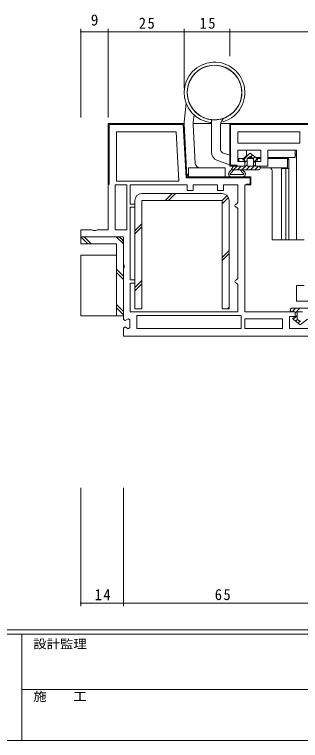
# Model space of a CAD drawing. Units: millimetres on the paper. Extents: x -420 to 373, y -297 to 267.
# Drawn here: x -162.5 to -68.4, y -297 to -57.9 of the extents above; entities that cross this region are included whole.
import ezdxf
from ezdxf.enums import TextEntityAlignment as Align

# ---------------------------------------------------------------- set-up
doc = ezdxf.new("R2010")
doc.units = ezdxf.units.MM
for name, color, linetype, lineweight in [('0-1_YKK_ZWAK', 7, 'Continuous', 9), ('0-3_YKK_12', 2, 'Continuous', 9), ('0-4_YKK_D', 6, 'Continuous', 9), ('0-6_YKK_13', 4, 'Continuous', 9), ('0-7_YKK_11', 7, 'Continuous', 9)]:
    doc.layers.add(name, color=color, linetype=linetype, lineweight=lineweight)
doc.styles.add('ＭＳ ゴシック', font='')
doc.styles.get('ＭＳ ゴシック').set_extended_font_data('MS Gothic')

msp = doc.modelspace()

# ---------------------------------------------------------------- linework, layer by layer
at = {"layer": '0-1_YKK_ZWAK'}
for p, q in [((352.3, -260.6), (-417.7, -260.6)), ((314.5, -262), (-417.7, -262)), ((-160.1, -262), (-160.1, -297)), ((-160.1, -280.199), (-31.3, -280.199)), ((-417.7, -297), (314.5, -297))]:
    msp.add_line(p, q, dxfattribs=at)
at = {"layer": '0-3_YKK_12'}
for p, q in [((-106.689, -93.804), (-107.168, -93.804)), ((-97.693, -93.804), (-103.682, -93.804)), ((86.689, -93.804), (-94.67, -93.804))]:
    msp.add_line(p, q, dxfattribs=at)
at = {"layer": '0-4_YKK_D'}
for p, q in [((-140.693, -91.805), (-140.693, -62.575)), ((-140.693, -63.575), (-131.693, -63.575)), ((-131.693, -82.129), (-131.693, -62.575)), ((-131.693, -91.805), (-131.693, -62.575)), ((-131.693, -63.575), (-106.693, -63.575)), ((-106.693, -71.564), (-106.693, -62.575)), ((-106.693, -82.129), (-106.693, -62.575)), ((-106.693, -63.575), (-91.693, -63.575)), ((-91.693, -71.564), (-91.693, -62.575)), ((-91.693, -71.564), (-91.693, -62.575)), ((-91.693, -63.575), (-1.693, -63.575)), ((-140.693, -213.802), (-140.693, -252.804)), ((-126.693, -213.802), (-126.693, -252.804)), ((-126.693, -213.802), (-126.693, -252.804)), ((-126.693, -251.804), (-140.693, -251.804)), ((-61.693, -251.804), (-126.693, -251.804))]:
    msp.add_line(p, q, dxfattribs=at)
for centre, start, end in [((-140.693, -63.575), 0, 180), ((-140.693, -63.575), 180, 0), ((-131.693, -63.575), 0, 180), ((-131.693, -63.575), 0, 180), ((-131.693, -63.575), 180, 0), ((-131.693, -63.575), 180, 0), ((-106.693, -63.575), 0, 180), ((-106.693, -63.575), 0, 180), ((-106.693, -63.575), 180, 0), ((-106.693, -63.575), 180, 0), ((-91.693, -63.575), 0, 180), ((-91.693, -63.575), 0, 180), ((-91.693, -63.575), 180, 0), ((-91.693, -63.575), 180, 0), ((-140.693, -251.804), 0, 180), ((-140.693, -251.804), 180, 0), ((-126.693, -251.804), 0, 180), ((-126.693, -251.804), 0, 180), ((-126.693, -251.804), 180, 0), ((-126.693, -251.804), 180, 0)]:
    msp.add_arc(centre, 0.106, start, end, dxfattribs=at)
at = {"layer": '0-6_YKK_13'}
for p, q in [((-106.066, -87.043), (-106.666, -93.277)), ((-103.428, -90.95), (-103.659, -93.342)), ((-97.693, -92.502), (-97.693, -103.124)), ((-105.851, -109.885), (-106.682, -94.017)), ((-103.004, -106.885), (-103.675, -94.083)), ((-94.693, -102.424), (-94.693, -94.141)), ((-81.83, -102.508), (-86.193, -102.508)), ((-86.193, -102.508), (-86.193, -104.521)), ((-70.193, -102.508), (-78.657, -102.508)), ((-70.193, -102.508), (-70.193, -105.008)), ((-91.693, -104.216), (-94.035, -103.364)), ((-88.693, -105.308), (-88.993, -105.199)), ((-84.943, -103.504), (-87.319, -105.446)), ((-85.144, -103.669), (-87.266, -105.79)), ((-85.883, -105.305), (-85.133, -104.693)), ((-84.362, -105.008), (-85.525, -105.008)), ((-84.943, -103.504), (-82.568, -105.446)), ((-84.185, -104.124), (-84.754, -104.692)), ((-84.754, -104.693), (-84.004, -105.305)), ((-83.407, -104.76), (-83.977, -105.33)), ((-81.393, -105.008), (-83.097, -105.008)), ((-70.193, -105.008), (-79.093, -105.008)), ((-69.693, -132.108), (-69.693, -105.008)), ((-91.681, -107.413), (-95.719, -105.943)), ((-87.156, -105.308), (-88.693, -105.308)), ((-88.693, -106.262), (-88.693, -105.308)), ((-85.993, -107.346), (-87.652, -109.004)), ((-87.191, -105.804), (-86.693, -105.804)), ((-86.693, -105.804), (-86.693, -107.804)), ((-85.993, -105.932), (-86.693, -106.632)), ((-85.993, -105.538), (-85.993, -107.504)), ((-83.995, -105.308), (-85.892, -105.308)), ((-83.193, -107.374), (-84.823, -109.004)), ((-83.893, -107.504), (-83.893, -105.538)), ((-83.193, -105.96), (-83.893, -106.66)), ((-83.193, -105.804), (-82.696, -105.804)), ((-83.193, -105.804), (-83.193, -107.804)), ((-82.629, -105.396), (-83.037, -105.804)), ((-81.393, -105.308), (-82.73, -105.308)), ((-72.693, -105.308), (-79.093, -105.308)), ((-72.693, -108.308), (-72.693, -105.308)), ((-90.361, -109.004), (-91.188, -109.984)), ((-82.193, -109.004), (-91.16, -109.004)), ((-90.485, -107.848), (-90.607, -107.804)), ((-89.28, -107.804), (-90.48, -109.004)), ((-90.321, -107.804), (-86.693, -107.804)), ((-87.866, -107.804), (-89.066, -109.004)), ((-88.236, -109.004), (-87.409, -109.984)), ((-87.436, -109.004), (-86.742, -109.825)), ((-85.037, -107.804), (-86.237, -109.004)), ((-85.693, -107.804), (-84.193, -107.804)), ((-82.21, -107.805), (-83.409, -109.004)), ((-83.193, -107.804), (-82.193, -107.804)), ((-81.651, -108.66), (-81.938, -108.947)), ((-72.693, -108.308), (-81.6, -108.308)), ((-76.193, -108.308), (-81.6, -108.308)), ((-74.693, -132.108), (-74.693, -108.308)), ((-74.693, -108.608), (-74.693, -132.108)), ((-73.193, -108.608), (-74.693, -108.608)), ((-73.193, -132.108), (-73.193, -108.608)), ((-73.193, -108.608), (-72.193, -108.608)), ((-72.193, -108.608), (-72.193, -132.108)), ((-87.198, -110.604), (-91.405, -110.604)), ((-87.431, -111.304), (-91.165, -111.304)), ((-94.193, -116.804), (-120.593, -116.804)), ((-112.918, -119.104), (-110.618, -116.804)), ((-111.856, -119.104), (-109.556, -116.804)), ((-122.893, -119.104), (-122.893, -154.804)), ((-120.593, -119.104), (-94.193, -119.104)), ((-120.593, -154.804), (-120.593, -119.104)), ((-94.193, -119.118), (-92.56, -117.485)), ((-94.193, -120.18), (-92.121, -118.107)), ((-94.193, -119.104), (-94.193, -154.804)), ((-91.893, -154.804), (-91.893, -119.104)), ((-122.893, -129.08), (-120.593, -126.78)), ((-122.893, -130.141), (-120.593, -127.841)), ((-140.693, -131.104), (-140.693, -133.404)), ((-128.693, -131.104), (-140.693, -131.104)), ((-140.693, -131.104), (-138.393, -133.404)), ((-139.632, -131.104), (-137.332, -133.404)), ((-129.026, -131.104), (-126.693, -133.437)), ((-127.701, -131.368), (-126.957, -132.112)), ((-140.693, -133.404), (-128.993, -133.404)), ((-128.993, -133.404), (-128.993, -157.104)), ((-126.693, -157.104), (-126.693, -133.104)), ((-72.193, -132.108), (-73.193, -132.108)), ((-94.193, -137.856), (-91.893, -135.556)), ((-140.693, -137.104), (-128.993, -137.104)), ((-94.193, -138.918), (-91.893, -136.618)), ((-128.993, -141.743), (-126.693, -144.043)), ((-128.993, -142.804), (-126.693, -145.104)), ((-122.893, -147.818), (-120.593, -145.518)), ((-122.893, -148.88), (-120.593, -146.58)), ((-128.993, -153.41), (-126.693, -155.71)), ((-128.993, -154.472), (-126.693, -156.772)), ((-122.893, -154.804), (-120.593, -154.804)), ((-94.193, -154.804), (-91.893, -154.804)), ((-92.403, -154.804), (-91.893, -154.295)), ((-71.736, -154.949), (-71.449, -154.662)), ((-71.193, -154.604), (-62.227, -154.604)), ((-71.177, -155.803), (-69.978, -154.604)), ((-70.193, -156.234), (-68.563, -154.604)), ((-128.993, -157.104), (-126.693, -157.104)), ((-70.193, -155.804), (-71.193, -155.804)), ((-70.758, -158.213), (-70.349, -157.804)), ((-70.193, -157.804), (-70.691, -157.804)), ((-70.193, -157.804), (-70.193, -155.804)), ((-70.193, -157.649), (-69.493, -156.949)), ((-69.493, -156.104), (-69.493, -158.071)), ((-67.693, -155.804), (-69.193, -155.804)), ((-68.443, -160.104), (-70.819, -158.163)), ((-69.98, -158.849), (-69.41, -158.279)), ((-68.633, -158.916), (-69.383, -158.303)), ((-69.201, -159.485), (-68.633, -158.916)), ((-68.443, -160.104), (-66.068, -158.163))]:
    msp.add_line(p, q, dxfattribs=at)
for points in [[(-72.193, -106.008), (-72.193, -132.108), (-69.693, -132.108)], [(-90.584, -107.959), (-91.16, -109.004), (-91.854, -109.825)], [(-77.693, -109.308), (-77.693, -132.108), (-74.693, -132.108)], [(-74.693, -132.108), (-73.193, -132.108), (-73.193, -108.608)], [(-140.693, -137.104), (-140.693, -157.104), (-128.993, -157.104)]]:
    msp.add_lwpolyline(points, dxfattribs=at)
msp.add_lwpolyline([(-105.193, -111.306), (-105.193, -108.306), (-93.193, -108.306), (-93.193, -111.306)], close=True, dxfattribs=at)
msp.add_circle((-96.693, -83.558), 9, dxfattribs=at)
for centre, radius, start, end in [((-96.693, -83.558), 10, 282.33443, 264.26096), ((-96.693, -83.558), 9, 293.03569, 260.40608), ((-96.693, -83.558), 9, 227.06485, 172.8196), ((-92.193, -94.141), 2.5, 113.03569, 179.99971), ((-101.689, -93.755), 5, 174.50354, 182.99998), ((-98.682, -93.821), 5, 174.50354, 182.99998), ((-93.693, -102.424), 1, 179.99971, 249.99998), ((-94.693, -103.124), 3, 180, 249.99998), ((-84.943, -104.925), 0.3, 50.74739, 129.25259), ((-73.193, -106.008), 1, 0, 90), ((-72.193, -105.008), 2.5, 0, 36.86989), ((-101.506, -106.806), 1.5, 182.99998, 270), ((-87.191, -105.602), 0.202, 129.25259, 270), ((-85.693, -105.538), 0.3, 129.25259, 180), ((-85.693, -107.504), 0.3, 180, 270), ((-84.193, -107.504), 0.3, 270, 0), ((-84.193, -105.538), 0.3, 0, 50.74739), ((-82.696, -105.602), 0.202, 270, 50.74739), ((-104.353, -109.806), 1.5, 182.99998, 235.91852), ((-91.168, -110.408), 0.897, 139.88744, 270.2065), ((-91.953, -109.34), 1, 297.55611, 319.95366), ((-90.321, -108.104), 0.3, 90, 151.1134), ((-87.431, -110.404), 0.9, 270, 40.04633), ((-86.643, -109.34), 1, 220.04633, 242.44388), ((-82.193, -108.404), 0.6, 270, 90), ((-78.693, -109.308), 1, 0, 90), ((-91.398, -110.404), 0.2, 117.55611, 271.93042), ((-87.198, -110.404), 0.2, 269.99844, 62.44388), ((-120.593, -119.104), 2.3, 90, 180), ((-94.193, -119.104), 2.3, 0, 90), ((-128.693, -133.104), 2, 0, 90), ((-71.193, -155.204), 0.6, 90, 270), ((-70.691, -158.007), 0.202, 90, 230.74739), ((-69.193, -156.104), 0.3, 90, 180), ((-69.193, -158.071), 0.3, 180, 230.74739), ((-68.443, -158.684), 0.3, 230.74739, 309.25259)]:
    msp.add_arc(centre, radius, start, end, dxfattribs=at)
at = {"layer": '0-7_YKK_11'}
for p, q in [((-131.693, -94.304), (-131.693, -113.804)), ((-131.693, -94.319), (-131.393, -94.619)), ((-129.38, -93.804), (-129.08, -94.104)), ((-126.551, -93.804), (-126.251, -94.104)), ((-123.723, -93.804), (-123.423, -94.104)), ((-120.894, -93.804), (-120.594, -94.104)), ((-118.066, -93.804), (-117.766, -94.104)), ((-115.238, -93.804), (-114.938, -94.104)), ((-112.409, -93.804), (-112.109, -94.104)), ((-109.581, -93.804), (-109.281, -94.104)), ((-91.547, -93.951), (-91.335, -94.163)), ((-88.865, -93.804), (-88.565, -94.104)), ((-86.037, -93.804), (-85.736, -94.104)), ((-83.208, -93.804), (-82.908, -94.104)), ((-80.38, -93.804), (-80.08, -94.104)), ((-77.551, -93.804), (-77.251, -94.104)), ((-74.723, -93.804), (-74.423, -94.104)), ((-71.894, -93.804), (-71.594, -94.104)), ((-69.066, -93.804), (-68.766, -94.104)), ((-131.693, -97.148), (-131.393, -97.448)), ((-106.851, -96.534), (-106.534, -96.851)), ((-91.693, -96.633), (-91.393, -96.933)), ((-131.693, -99.976), (-131.393, -100.276)), ((-106.694, -99.519), (-106.377, -99.836)), ((-91.693, -99.461), (-91.393, -99.761)), ((-88.993, -100.204), (-68.593, -100.204)), ((-131.693, -102.804), (-131.393, -103.104)), ((-106.538, -102.504), (-106.221, -102.821)), ((-91.693, -102.29), (-91.393, -102.59)), ((-91.693, -105.118), (-91.393, -105.418)), ((-131.693, -105.633), (-131.393, -105.933)), ((-106.381, -105.489), (-106.064, -105.806)), ((-89.307, -107.504), (-89.193, -107.618)), ((-131.693, -108.461), (-131.393, -108.761)), ((-106.225, -108.474), (-105.908, -108.791)), ((-131.693, -111.29), (-131.393, -111.59)), ((-103.394, -111.304), (-103.094, -111.604)), ((-100.566, -111.304), (-100.266, -111.604)), ((-97.738, -111.304), (-97.438, -111.604)), ((-94.909, -111.304), (-94.609, -111.604)), ((-92.081, -111.304), (-91.781, -111.604)), ((-89.252, -111.304), (-88.952, -111.604)), ((-86.424, -111.304), (-86.124, -111.604)), ((-84.993, -111.804), (-84.993, -113.704)), ((-131.693, -113.804), (-131.393, -113.804)), ((-128.993, -112.804), (-108.401, -112.804)), ((-125.593, -128.804), (-125.593, -114.004)), ((-84.993, -112.735), (-84.693, -113.035)), ((-88.993, -155.804), (-124.393, -155.804)), ((-87.893, -157.004), (-122.293, -157.004)), ((-74.293, -158.104), (-86.693, -158.104))]:
    msp.add_line(p, q, dxfattribs=at)
for points in [[(-64.193, -161.304), (-71.993, -161.304), (-71.993, -157.304), (-70.193, -157.304), (-70.193, -155.804), (-86.693, -155.804), (-86.693, -114.004), (-84.693, -114.004), (-84.693, -111.304), (-105.776, -111.304), (-106.693, -93.804), (-131.693, -93.804), (-131.693, -128.804), (-135.327, -128.804), (-135.76, -129.054), (-136.626, -129.054), (-137.059, -128.804), (-140.693, -128.804), (-140.693, -131.104), (-126.693, -131.104), (-126.693, -139.938), (-126.443, -140.371), (-126.443, -141.237), (-126.693, -141.67), (-126.693, -158.282), (-126.13, -158.645), (-125.157, -158.063), (-124.593, -158.426), (-124.593, -160.982), (-125.157, -161.345), (-126.13, -160.763), (-126.693, -161.126), (-126.693, -163.804), (-61.693, -163.804)], [(-131.393, -113.804), (-131.393, -94.104), (-106.978, -94.104), (-106.061, -111.604), (-85.193, -111.604), (-84.993, -111.804)], [(-91.693, -93.804), (-1.693, -93.804), (-1.693, -101.804), (-6.693, -101.804), (-6.693, -100.304), (-4.393, -100.304), (-4.393, -96.504), (-11.993, -96.504), (-11.993, -100.304), (-10.193, -100.304), (-10.193, -101.804), (-16.693, -101.804), (-19.967, -103.694), (-20.193, -103.563), (-20.193, -101.804), (-22.693, -101.804), (-26.268, -102.877)], [(-67.193, -132.104), (-69.693, -132.104), (-69.693, -102.504), (-79.093, -102.504), (-79.093, -107.804), (-83.193, -107.804), (-83.193, -106.304), (-81.393, -106.304), (-81.393, -102.504), (-88.993, -102.504), (-88.993, -106.304), (-86.693, -106.304), (-86.693, -107.804), (-91.693, -107.804), (-91.693, -93.804)], [(-2.193, -101.804), (-4.193, -101.804), (-4.193, -101.504), (-1.993, -101.504), (-1.993, -94.104), (-91.393, -94.104), (-91.393, -107.504), (-89.193, -107.504), (-89.193, -107.804), (-91.193, -107.804)], [(-84.993, -111.804), (-84.993, -113.704), (-86.193, -113.704), (-86.193, -114.004)], [(-88.993, -155.804), (-124.393, -155.804), (-124.393, -146.304), (-122.893, -146.304), (-122.893, -145.304), (-124.393, -145.304), (-124.393, -121.304), (-122.893, -121.304), (-122.893, -120.304), (-124.393, -120.304), (-124.393, -114.004), (-105.693, -114.004), (-105.693, -115.804), (-103.693, -115.804), (-103.693, -114.004), (-95.693, -114.004), (-95.693, -115.804), (-93.693, -115.804), (-93.693, -114.004), (-88.993, -114.004), (-88.993, -119.804), (-89.493, -120.304)], [(-89.493, -121.304), (-88.993, -121.804), (-88.993, -144.804), (-89.493, -145.304)], [(-89.493, -146.304), (-88.993, -146.804), (-88.993, -155.804)], [(-52.693, -152.304), (-69.693, -152.304), (-69.693, -147.104), (-67.193, -147.104)]]:
    msp.add_lwpolyline(points, dxfattribs=at)
for points in [[(-128.993, -112.804), (-108.401, -112.804), (-109.256, -96.504), (-128.993, -96.504)], [(-88.993, -100.204), (-68.593, -100.204), (-68.593, -96.504), (-88.993, -96.504)], [(-125.593, -128.804), (-125.593, -114.004), (-129.393, -114.004), (-129.393, -128.804)], [(-87.893, -157.004), (-122.293, -157.004), (-122.293, -161.304), (-87.893, -161.304)], [(-74.293, -158.104), (-86.693, -158.104), (-86.693, -161.304), (-74.293, -161.304)]]:
    msp.add_lwpolyline(points, close=True, dxfattribs=at)
for centre in [(-89.493, -120.804), (-89.493, -145.804)]:
    msp.add_arc(centre, 0.5, 89.99998, 270, dxfattribs=at)

# ---------------------------------------------------------------- texts
at = {"layer": '0-1_YKK_ZWAK', "style": 'ＭＳ ゴシック', "width": 1.1}
for s, p in [('設計監理', (-156.331, -267.533)), ('施\u3000\u3000工', (-156.331, -284.854))]:
    msp.add_text(s, height=2.933, dxfattribs=at).set_placement(p, align=Align.BOTTOM_LEFT)
at = {"layer": '0-4_YKK_D', "color": 3, "style": 'ＭＳ ゴシック'}
msp.add_text('9', height=3.666, dxfattribs=at).set_placement((-137.393, -62.575), align=Align.BOTTOM_LEFT)
at = {"layer": '0-4_YKK_D', "color": 3, "char_height": 3.666, "attachment_point": 7, "style": 'ＭＳ ゴシック'}
for s, insert in [('\\T1.21;\\W0.95;25', (-121.593, -62.575)), ('\\T1.21;\\W0.95;15', (-101.593, -62.575)), ('\\T1.21;\\W0.95;14', (-136.131, -250.804)), ('\\T1.21;\\W0.95;65', (-96.593, -250.804))]:
    msp.add_mtext(s, dxfattribs=dict(at, insert=insert))

doc.saveas('drawing.dxf')
